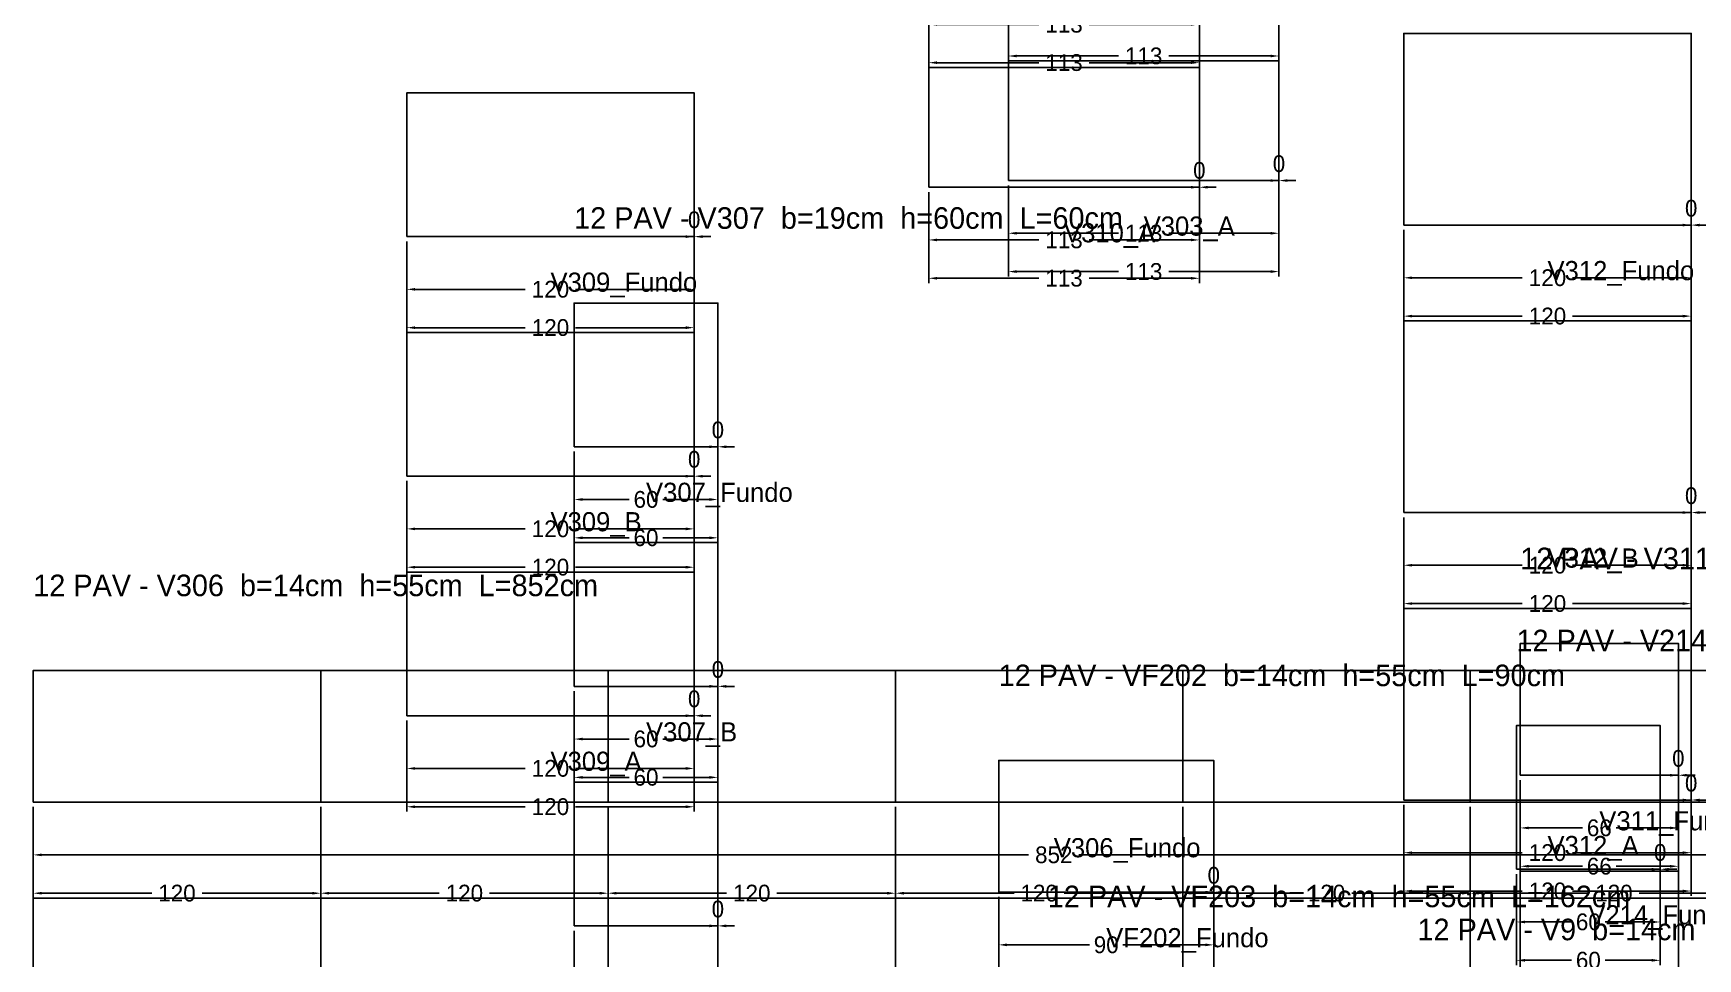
# Model space of a CAD drawing. Header units: metres. Extents: x 946 to 6411, y -603 to 1666.
# Drawn here: x 946 to 1641, y 73 to 459 of the extents above; entities that cross this region are included whole.
import ezdxf

# ---------------------------------------------------------------- set-up
doc = ezdxf.new("R2010")
doc.units = ezdxf.units.M
doc.layers.add('COTA', color=3, linetype='Continuous')
doc.dimstyles.new('COTA_VIG', dxfattribs={"dimtxt": 7, "dimasz": 3.5, "dimexe": 2, "dimexo": 2, "dimgap": 1.5, "dimtad": 1, "dimdec": 1, "dimcen": 2.5, "dimclrd": 3, "dimclre": 3, "dimclrt": 3, "dimazin": 3, "dimtfac": 1, "dimtmove": 0, "dimatfit": 3})

# ---------------------------------------------------------------- blocks, each defined once
blk = doc.blocks.new('_CLOSEDFILLED')
at = {"color": 0, "linetype": 'BYBLOCK'}
blk.add_solid([(-1, 0.16), (0, 0), (-1, -0.16)], dxfattribs=at)
blk = doc.blocks.new('*D814')
at = {"color": 3}
for p, q in [((1348.85, 98.73), (1348.85, 76.73)), ((1438.65, 98.73), (1438.65, 76.73)), ((1352.35, 78.73), (1386.75, 78.73)), ((1400.75, 78.73), (1435.15, 78.73))]:
    blk.add_line(p, q, dxfattribs=at)
at = {"layer": 'Defpoints'}
for p in [(1348.85, 100.73), (1438.65, 100.73), (1348.85, 78.73)]:
    blk.add_point(p, dxfattribs=at)
at = {"layer": 'COTA', "color": 3, "xscale": 3.5, "yscale": 3.5, "rotation": 180}
blk.add_blockref('_CLOSEDFILLED', (1348.85, 78.73), dxfattribs=at)
at = {"layer": 'COTA', "color": 3, "xscale": 3.5, "yscale": 3.5}
blk.add_blockref('_CLOSEDFILLED', (1438.65, 78.73), dxfattribs=at)
at = {"layer": 'COTA', "color": 3, "insert": (1393.75, 78.73), "char_height": 7, "attachment_point": 5}
blk.add_mtext('90', dxfattribs=at)
blk = doc.blocks.new('*D815')
at = {"color": 3}
for p, q in [((1348.85, 98.73), (1348.85, 60.73)), ((1438.65, 98.73), (1438.65, 60.73)), ((1352.35, 62.73), (1386.75, 62.73)), ((1400.75, 62.73), (1435.15, 62.73))]:
    blk.add_line(p, q, dxfattribs=at)
at = {"layer": 'Defpoints'}
for p in [(1348.85, 100.73), (1438.65, 100.73), (1348.85, 62.73)]:
    blk.add_point(p, dxfattribs=at)
at = {"layer": 'COTA', "color": 3, "xscale": 3.5, "yscale": 3.5, "rotation": 180}
blk.add_blockref('_CLOSEDFILLED', (1348.85, 62.73), dxfattribs=at)
at = {"layer": 'COTA', "color": 3, "xscale": 3.5, "yscale": 3.5}
blk.add_blockref('_CLOSEDFILLED', (1438.65, 62.73), dxfattribs=at)
at = {"layer": 'COTA', "color": 3, "insert": (1393.75, 62.73), "char_height": 7, "attachment_point": 5}
blk.add_mtext('90', dxfattribs=at)
blk = doc.blocks.new('*D955')
at = {"color": 3}
for p, q in [((1565.05, 108.28), (1565.05, 86.28)), ((1625.05, 108.28), (1625.05, 86.28)), ((1568.55, 88.28), (1588.05, 88.28)), ((1602.05, 88.28), (1621.55, 88.28))]:
    blk.add_line(p, q, dxfattribs=at)
at = {"layer": 'Defpoints'}
for p in [(1565.05, 110.28), (1625.05, 110.28), (1565.05, 88.28)]:
    blk.add_point(p, dxfattribs=at)
at = {"layer": 'COTA', "color": 3, "xscale": 3.5, "yscale": 3.5, "rotation": 180}
blk.add_blockref('_CLOSEDFILLED', (1565.05, 88.28), dxfattribs=at)
at = {"layer": 'COTA', "color": 3, "xscale": 3.5, "yscale": 3.5}
blk.add_blockref('_CLOSEDFILLED', (1625.05, 88.28), dxfattribs=at)
at = {"layer": 'COTA', "color": 3, "insert": (1595.05, 88.28), "char_height": 7, "attachment_point": 5}
blk.add_mtext('60', dxfattribs=at)
blk = doc.blocks.new('*D956')
at = {"color": 3}
for p, q in [((1565.05, 108.28), (1565.05, 70.28)), ((1625.05, 108.28), (1625.05, 70.28)), ((1568.55, 72.28), (1588.05, 72.28)), ((1602.05, 72.28), (1621.55, 72.28))]:
    blk.add_line(p, q, dxfattribs=at)
at = {"layer": 'Defpoints'}
for p in [(1565.05, 110.28), (1625.05, 110.28), (1565.05, 72.28)]:
    blk.add_point(p, dxfattribs=at)
at = {"layer": 'COTA', "color": 3, "xscale": 3.5, "yscale": 3.5, "rotation": 180}
blk.add_blockref('_CLOSEDFILLED', (1565.05, 72.28), dxfattribs=at)
at = {"layer": 'COTA', "color": 3, "xscale": 3.5, "yscale": 3.5}
blk.add_blockref('_CLOSEDFILLED', (1625.05, 72.28), dxfattribs=at)
at = {"layer": 'COTA', "color": 3, "insert": (1595.05, 72.28), "char_height": 7, "attachment_point": 5}
blk.add_mtext('60', dxfattribs=at)
blk = doc.blocks.new('*D1345')
at = {"color": 3}
for p, q in [((1352.88, 395.79), (1352.88, 373.79)), ((1465.88, 395.79), (1465.88, 373.79)), ((1356.38, 375.79), (1398.88, 375.79)), ((1419.88, 375.79), (1462.38, 375.79))]:
    blk.add_line(p, q, dxfattribs=at)
at = {"layer": 'Defpoints'}
for p in [(1352.88, 397.79), (1465.88, 397.79), (1352.88, 375.79)]:
    blk.add_point(p, dxfattribs=at)
at = {"layer": 'COTA', "color": 3, "xscale": 3.5, "yscale": 3.5, "rotation": 180}
blk.add_blockref('_CLOSEDFILLED', (1352.88, 375.79), dxfattribs=at)
at = {"layer": 'COTA', "color": 3, "xscale": 3.5, "yscale": 3.5}
blk.add_blockref('_CLOSEDFILLED', (1465.88, 375.79), dxfattribs=at)
at = {"layer": 'COTA', "color": 3, "insert": (1409.38, 375.79), "char_height": 7, "attachment_point": 5}
blk.add_mtext('113', dxfattribs=at)
blk = doc.blocks.new('*D1346')
at = {"color": 3}
for p, q in [((1352.88, 395.79), (1352.88, 357.79)), ((1465.88, 395.79), (1465.88, 357.79)), ((1356.38, 359.79), (1398.88, 359.79)), ((1419.88, 359.79), (1462.38, 359.79))]:
    blk.add_line(p, q, dxfattribs=at)
at = {"layer": 'Defpoints'}
for p in [(1352.88, 397.79), (1465.88, 397.79), (1352.88, 359.79)]:
    blk.add_point(p, dxfattribs=at)
at = {"layer": 'COTA', "color": 3, "xscale": 3.5, "yscale": 3.5, "rotation": 180}
blk.add_blockref('_CLOSEDFILLED', (1352.88, 359.79), dxfattribs=at)
at = {"layer": 'COTA', "color": 3, "xscale": 3.5, "yscale": 3.5}
blk.add_blockref('_CLOSEDFILLED', (1465.88, 359.79), dxfattribs=at)
at = {"layer": 'COTA', "color": 3, "insert": (1409.38, 359.79), "char_height": 7, "attachment_point": 5}
blk.add_mtext('113', dxfattribs=at)
blk = doc.blocks.new('*D1349')
at = {"color": 3}
for p, q in [((1352.88, 485.79), (1352.88, 447.79)), ((1465.88, 485.79), (1465.88, 447.79)), ((1356.38, 449.79), (1398.88, 449.79)), ((1419.88, 449.79), (1462.38, 449.79))]:
    blk.add_line(p, q, dxfattribs=at)
at = {"layer": 'Defpoints'}
for p in [(1352.88, 487.79), (1465.88, 487.79), (1352.88, 449.79)]:
    blk.add_point(p, dxfattribs=at)
at = {"layer": 'COTA', "color": 3, "xscale": 3.5, "yscale": 3.5, "rotation": 180}
blk.add_blockref('_CLOSEDFILLED', (1352.88, 449.79), dxfattribs=at)
at = {"layer": 'COTA', "color": 3, "xscale": 3.5, "yscale": 3.5}
blk.add_blockref('_CLOSEDFILLED', (1465.88, 449.79), dxfattribs=at)
at = {"layer": 'COTA', "color": 3, "insert": (1409.38, 449.79), "char_height": 7, "attachment_point": 5}
blk.add_mtext('113', dxfattribs=at)
blk = doc.blocks.new('*D1401')
at = {"color": 3}
for p, q in [((945.75, 136.29), (945.75, 114.29)), ((1797.95, 136.29), (1797.95, 114.29)), ((949.25, 116.29), (1361.35, 116.29)), ((1382.35, 116.29), (1794.45, 116.29))]:
    blk.add_line(p, q, dxfattribs=at)
at = {"layer": 'Defpoints'}
for p in [(945.75, 138.29), (1797.95, 138.29), (945.75, 116.29)]:
    blk.add_point(p, dxfattribs=at)
at = {"layer": 'COTA', "color": 3, "xscale": 3.5, "yscale": 3.5, "rotation": 180}
blk.add_blockref('_CLOSEDFILLED', (945.75, 116.29), dxfattribs=at)
at = {"layer": 'COTA', "color": 3, "xscale": 3.5, "yscale": 3.5}
blk.add_blockref('_CLOSEDFILLED', (1797.95, 116.29), dxfattribs=at)
at = {"layer": 'COTA', "color": 3, "insert": (1371.85, 116.29), "char_height": 7, "attachment_point": 5}
blk.add_mtext('852', dxfattribs=at)
blk = doc.blocks.new('*D1402')
at = {"color": 3}
for p, q in [((945.75, 136.29), (945.75, 98.29)), ((1065.75, 136.29), (1065.75, 98.29)), ((949.25, 100.29), (995.25, 100.29)), ((1016.25, 100.29), (1062.25, 100.29))]:
    blk.add_line(p, q, dxfattribs=at)
at = {"layer": 'Defpoints'}
for p in [(945.75, 138.29), (1065.75, 138.29), (945.75, 100.29)]:
    blk.add_point(p, dxfattribs=at)
at = {"layer": 'COTA', "color": 3, "xscale": 3.5, "yscale": 3.5, "rotation": 180}
blk.add_blockref('_CLOSEDFILLED', (945.75, 100.29), dxfattribs=at)
at = {"layer": 'COTA', "color": 3, "xscale": 3.5, "yscale": 3.5}
blk.add_blockref('_CLOSEDFILLED', (1065.75, 100.29), dxfattribs=at)
at = {"layer": 'COTA', "color": 3, "insert": (1005.75, 100.29), "char_height": 7, "attachment_point": 5}
blk.add_mtext('120', dxfattribs=at)
blk = doc.blocks.new('*D1403')
at = {"color": 3}
for p, q in [((1065.75, 136.29), (1065.75, 98.29)), ((1185.75, 136.29), (1185.75, 98.29)), ((1069.25, 100.29), (1115.25, 100.29)), ((1136.25, 100.29), (1182.25, 100.29))]:
    blk.add_line(p, q, dxfattribs=at)
at = {"layer": 'Defpoints'}
for p in [(1065.75, 138.29), (1185.75, 138.29), (1065.75, 100.29)]:
    blk.add_point(p, dxfattribs=at)
at = {"layer": 'COTA', "color": 3, "xscale": 3.5, "yscale": 3.5, "rotation": 180}
blk.add_blockref('_CLOSEDFILLED', (1065.75, 100.29), dxfattribs=at)
at = {"layer": 'COTA', "color": 3, "xscale": 3.5, "yscale": 3.5}
blk.add_blockref('_CLOSEDFILLED', (1185.75, 100.29), dxfattribs=at)
at = {"layer": 'COTA', "color": 3, "insert": (1125.75, 100.29), "char_height": 7, "attachment_point": 5}
blk.add_mtext('120', dxfattribs=at)
blk = doc.blocks.new('*D1404')
at = {"color": 3}
for p, q in [((1185.75, 136.29), (1185.75, 98.29)), ((1305.75, 136.29), (1305.75, 98.29)), ((1189.25, 100.29), (1235.25, 100.29)), ((1256.25, 100.29), (1302.25, 100.29))]:
    blk.add_line(p, q, dxfattribs=at)
at = {"layer": 'Defpoints'}
for p in [(1185.75, 138.29), (1305.75, 138.29), (1185.75, 100.29)]:
    blk.add_point(p, dxfattribs=at)
at = {"layer": 'COTA', "color": 3, "xscale": 3.5, "yscale": 3.5, "rotation": 180}
blk.add_blockref('_CLOSEDFILLED', (1185.75, 100.29), dxfattribs=at)
at = {"layer": 'COTA', "color": 3, "xscale": 3.5, "yscale": 3.5}
blk.add_blockref('_CLOSEDFILLED', (1305.75, 100.29), dxfattribs=at)
at = {"layer": 'COTA', "color": 3, "insert": (1245.75, 100.29), "char_height": 7, "attachment_point": 5}
blk.add_mtext('120', dxfattribs=at)
blk = doc.blocks.new('*D1405')
at = {"color": 3}
for p, q in [((1305.75, 136.29), (1305.75, 98.29)), ((1425.75, 136.29), (1425.75, 98.29)), ((1309.25, 100.29), (1355.25, 100.29)), ((1376.25, 100.29), (1422.25, 100.29))]:
    blk.add_line(p, q, dxfattribs=at)
at = {"layer": 'Defpoints'}
for p in [(1305.75, 138.29), (1425.75, 138.29), (1305.75, 100.29)]:
    blk.add_point(p, dxfattribs=at)
at = {"layer": 'COTA', "color": 3, "xscale": 3.5, "yscale": 3.5, "rotation": 180}
blk.add_blockref('_CLOSEDFILLED', (1305.75, 100.29), dxfattribs=at)
at = {"layer": 'COTA', "color": 3, "xscale": 3.5, "yscale": 3.5}
blk.add_blockref('_CLOSEDFILLED', (1425.75, 100.29), dxfattribs=at)
at = {"layer": 'COTA', "color": 3, "insert": (1365.75, 100.29), "char_height": 7, "attachment_point": 5}
blk.add_mtext('120', dxfattribs=at)
blk = doc.blocks.new('*D1406')
at = {"color": 3}
for p, q in [((1425.75, 136.29), (1425.75, 98.29)), ((1545.75, 136.29), (1545.75, 98.29)), ((1429.25, 100.29), (1475.25, 100.29)), ((1496.25, 100.29), (1542.25, 100.29))]:
    blk.add_line(p, q, dxfattribs=at)
at = {"layer": 'Defpoints'}
for p in [(1425.75, 138.29), (1545.75, 138.29), (1425.75, 100.29)]:
    blk.add_point(p, dxfattribs=at)
at = {"layer": 'COTA', "color": 3, "xscale": 3.5, "yscale": 3.5, "rotation": 180}
blk.add_blockref('_CLOSEDFILLED', (1425.75, 100.29), dxfattribs=at)
at = {"layer": 'COTA', "color": 3, "xscale": 3.5, "yscale": 3.5}
blk.add_blockref('_CLOSEDFILLED', (1545.75, 100.29), dxfattribs=at)
at = {"layer": 'COTA', "color": 3, "insert": (1485.75, 100.29), "char_height": 7, "attachment_point": 5}
blk.add_mtext('120', dxfattribs=at)
blk = doc.blocks.new('*D1407')
at = {"color": 3}
for p, q in [((1545.75, 136.29), (1545.75, 98.29)), ((1665.75, 136.29), (1665.75, 98.29)), ((1549.25, 100.29), (1595.25, 100.29)), ((1616.25, 100.29), (1662.25, 100.29))]:
    blk.add_line(p, q, dxfattribs=at)
at = {"layer": 'Defpoints'}
for p in [(1545.75, 138.29), (1665.75, 138.29), (1545.75, 100.29)]:
    blk.add_point(p, dxfattribs=at)
at = {"layer": 'COTA', "color": 3, "xscale": 3.5, "yscale": 3.5, "rotation": 180}
blk.add_blockref('_CLOSEDFILLED', (1545.75, 100.29), dxfattribs=at)
at = {"layer": 'COTA', "color": 3, "xscale": 3.5, "yscale": 3.5}
blk.add_blockref('_CLOSEDFILLED', (1665.75, 100.29), dxfattribs=at)
at = {"layer": 'COTA', "color": 3, "insert": (1605.75, 100.29), "char_height": 7, "attachment_point": 5}
blk.add_mtext('120', dxfattribs=at)
blk = doc.blocks.new('*D1411')
at = {"color": 3}
for p, q in [((1171.59, 84.65), (1171.59, 62.65)), ((1231.59, 84.65), (1231.59, 62.65)), ((1175.09, 64.65), (1194.59, 64.65)), ((1208.59, 64.65), (1228.09, 64.65))]:
    blk.add_line(p, q, dxfattribs=at)
at = {"layer": 'Defpoints'}
for p in [(1171.59, 86.65), (1231.59, 86.65), (1171.59, 64.65)]:
    blk.add_point(p, dxfattribs=at)
at = {"layer": 'COTA', "color": 3, "xscale": 3.5, "yscale": 3.5, "rotation": 180}
blk.add_blockref('_CLOSEDFILLED', (1171.59, 64.65), dxfattribs=at)
at = {"layer": 'COTA', "color": 3, "xscale": 3.5, "yscale": 3.5}
blk.add_blockref('_CLOSEDFILLED', (1231.59, 64.65), dxfattribs=at)
at = {"layer": 'COTA', "color": 3, "insert": (1201.59, 64.65), "char_height": 7, "attachment_point": 5}
blk.add_mtext('60', dxfattribs=at)
blk = doc.blocks.new('*D1412')
at = {"color": 3}
for p, q in [((1171.59, 84.65), (1171.59, 46.65)), ((1231.59, 84.65), (1231.59, 46.65)), ((1175.09, 48.65), (1194.59, 48.65)), ((1208.59, 48.65), (1228.09, 48.65))]:
    blk.add_line(p, q, dxfattribs=at)
at = {"layer": 'Defpoints'}
for p in [(1171.59, 86.65), (1231.59, 86.65), (1171.59, 48.65)]:
    blk.add_point(p, dxfattribs=at)
at = {"layer": 'COTA', "color": 3, "xscale": 3.5, "yscale": 3.5, "rotation": 180}
blk.add_blockref('_CLOSEDFILLED', (1171.59, 48.65), dxfattribs=at)
at = {"layer": 'COTA', "color": 3, "xscale": 3.5, "yscale": 3.5}
blk.add_blockref('_CLOSEDFILLED', (1231.59, 48.65), dxfattribs=at)
at = {"layer": 'COTA', "color": 3, "insert": (1201.59, 48.65), "char_height": 7, "attachment_point": 5}
blk.add_mtext('60', dxfattribs=at)
blk = doc.blocks.new('*D1414')
at = {"color": 3}
for p, q in [((1171.59, 184.65), (1171.59, 162.65)), ((1231.59, 184.65), (1231.59, 162.65)), ((1175.09, 164.65), (1194.59, 164.65)), ((1208.59, 164.65), (1228.09, 164.65))]:
    blk.add_line(p, q, dxfattribs=at)
at = {"layer": 'Defpoints'}
for p in [(1171.59, 186.65), (1231.59, 186.65), (1171.59, 164.65)]:
    blk.add_point(p, dxfattribs=at)
at = {"layer": 'COTA', "color": 3, "xscale": 3.5, "yscale": 3.5, "rotation": 180}
blk.add_blockref('_CLOSEDFILLED', (1171.59, 164.65), dxfattribs=at)
at = {"layer": 'COTA', "color": 3, "xscale": 3.5, "yscale": 3.5}
blk.add_blockref('_CLOSEDFILLED', (1231.59, 164.65), dxfattribs=at)
at = {"layer": 'COTA', "color": 3, "insert": (1201.59, 164.65), "char_height": 7, "attachment_point": 5}
blk.add_mtext('60', dxfattribs=at)
blk = doc.blocks.new('*D1415')
at = {"color": 3}
for p, q in [((1171.59, 184.65), (1171.59, 146.65)), ((1231.59, 184.65), (1231.59, 146.65)), ((1175.09, 148.65), (1194.59, 148.65)), ((1208.59, 148.65), (1228.09, 148.65))]:
    blk.add_line(p, q, dxfattribs=at)
at = {"layer": 'Defpoints'}
for p in [(1171.59, 186.65), (1231.59, 186.65), (1171.59, 148.65)]:
    blk.add_point(p, dxfattribs=at)
at = {"layer": 'COTA', "color": 3, "xscale": 3.5, "yscale": 3.5, "rotation": 180}
blk.add_blockref('_CLOSEDFILLED', (1171.59, 148.65), dxfattribs=at)
at = {"layer": 'COTA', "color": 3, "xscale": 3.5, "yscale": 3.5}
blk.add_blockref('_CLOSEDFILLED', (1231.59, 148.65), dxfattribs=at)
at = {"layer": 'COTA', "color": 3, "insert": (1201.59, 148.65), "char_height": 7, "attachment_point": 5}
blk.add_mtext('60', dxfattribs=at)
blk = doc.blocks.new('*D1417')
at = {"color": 3}
for p, q in [((1171.59, 284.65), (1171.59, 262.65)), ((1231.59, 284.65), (1231.59, 262.65)), ((1175.09, 264.65), (1194.59, 264.65)), ((1208.59, 264.65), (1228.09, 264.65))]:
    blk.add_line(p, q, dxfattribs=at)
at = {"layer": 'Defpoints'}
for p in [(1171.59, 286.65), (1231.59, 286.65), (1171.59, 264.65)]:
    blk.add_point(p, dxfattribs=at)
at = {"layer": 'COTA', "color": 3, "xscale": 3.5, "yscale": 3.5, "rotation": 180}
blk.add_blockref('_CLOSEDFILLED', (1171.59, 264.65), dxfattribs=at)
at = {"layer": 'COTA', "color": 3, "xscale": 3.5, "yscale": 3.5}
blk.add_blockref('_CLOSEDFILLED', (1231.59, 264.65), dxfattribs=at)
at = {"layer": 'COTA', "color": 3, "insert": (1201.59, 264.65), "char_height": 7, "attachment_point": 5}
blk.add_mtext('60', dxfattribs=at)
blk = doc.blocks.new('*D1418')
at = {"color": 3}
for p, q in [((1171.59, 284.65), (1171.59, 246.65)), ((1231.59, 284.65), (1231.59, 246.65)), ((1175.09, 248.65), (1194.59, 248.65)), ((1208.59, 248.65), (1228.09, 248.65))]:
    blk.add_line(p, q, dxfattribs=at)
at = {"layer": 'Defpoints'}
for p in [(1171.59, 286.65), (1231.59, 286.65), (1171.59, 248.65)]:
    blk.add_point(p, dxfattribs=at)
at = {"layer": 'COTA', "color": 3, "xscale": 3.5, "yscale": 3.5, "rotation": 180}
blk.add_blockref('_CLOSEDFILLED', (1171.59, 248.65), dxfattribs=at)
at = {"layer": 'COTA', "color": 3, "xscale": 3.5, "yscale": 3.5}
blk.add_blockref('_CLOSEDFILLED', (1231.59, 248.65), dxfattribs=at)
at = {"layer": 'COTA', "color": 3, "insert": (1201.59, 248.65), "char_height": 7, "attachment_point": 5}
blk.add_mtext('60', dxfattribs=at)
blk = doc.blocks.new('*D1429')
at = {"color": 3}
for p, q in [((1101.7, 172.38), (1101.7, 150.38)), ((1221.7, 172.38), (1221.7, 150.38)), ((1105.2, 152.38), (1151.2, 152.38)), ((1172.2, 152.38), (1218.2, 152.38))]:
    blk.add_line(p, q, dxfattribs=at)
at = {"layer": 'Defpoints'}
for p in [(1101.7, 174.38), (1221.7, 174.38), (1101.7, 152.38)]:
    blk.add_point(p, dxfattribs=at)
at = {"layer": 'COTA', "color": 3, "xscale": 3.5, "yscale": 3.5, "rotation": 180}
blk.add_blockref('_CLOSEDFILLED', (1101.7, 152.38), dxfattribs=at)
at = {"layer": 'COTA', "color": 3, "xscale": 3.5, "yscale": 3.5}
blk.add_blockref('_CLOSEDFILLED', (1221.7, 152.38), dxfattribs=at)
at = {"layer": 'COTA', "color": 3, "insert": (1161.7, 152.38), "char_height": 7, "attachment_point": 5}
blk.add_mtext('120', dxfattribs=at)
blk = doc.blocks.new('*D1430')
at = {"color": 3}
for p, q in [((1101.7, 172.38), (1101.7, 134.38)), ((1221.7, 172.38), (1221.7, 134.38)), ((1105.2, 136.38), (1151.2, 136.38)), ((1172.2, 136.38), (1218.2, 136.38))]:
    blk.add_line(p, q, dxfattribs=at)
at = {"layer": 'Defpoints'}
for p in [(1101.7, 174.38), (1221.7, 174.38), (1101.7, 136.38)]:
    blk.add_point(p, dxfattribs=at)
at = {"layer": 'COTA', "color": 3, "xscale": 3.5, "yscale": 3.5, "rotation": 180}
blk.add_blockref('_CLOSEDFILLED', (1101.7, 136.38), dxfattribs=at)
at = {"layer": 'COTA', "color": 3, "xscale": 3.5, "yscale": 3.5}
blk.add_blockref('_CLOSEDFILLED', (1221.7, 136.38), dxfattribs=at)
at = {"layer": 'COTA', "color": 3, "insert": (1161.7, 136.38), "char_height": 7, "attachment_point": 5}
blk.add_mtext('120', dxfattribs=at)
blk = doc.blocks.new('*D1432')
at = {"color": 3}
for p, q in [((1101.7, 272.38), (1101.7, 250.38)), ((1221.7, 272.38), (1221.7, 250.38)), ((1105.2, 252.38), (1151.2, 252.38)), ((1172.2, 252.38), (1218.2, 252.38))]:
    blk.add_line(p, q, dxfattribs=at)
at = {"layer": 'Defpoints'}
for p in [(1101.7, 274.38), (1221.7, 274.38), (1101.7, 252.38)]:
    blk.add_point(p, dxfattribs=at)
at = {"layer": 'COTA', "color": 3, "xscale": 3.5, "yscale": 3.5, "rotation": 180}
blk.add_blockref('_CLOSEDFILLED', (1101.7, 252.38), dxfattribs=at)
at = {"layer": 'COTA', "color": 3, "xscale": 3.5, "yscale": 3.5}
blk.add_blockref('_CLOSEDFILLED', (1221.7, 252.38), dxfattribs=at)
at = {"layer": 'COTA', "color": 3, "insert": (1161.7, 252.38), "char_height": 7, "attachment_point": 5}
blk.add_mtext('120', dxfattribs=at)
blk = doc.blocks.new('*D1433')
at = {"color": 3}
for p, q in [((1101.7, 272.38), (1101.7, 234.38)), ((1221.7, 272.38), (1221.7, 234.38)), ((1105.2, 236.38), (1151.2, 236.38)), ((1172.2, 236.38), (1218.2, 236.38))]:
    blk.add_line(p, q, dxfattribs=at)
at = {"layer": 'Defpoints'}
for p in [(1101.7, 274.38), (1221.7, 274.38), (1101.7, 236.38)]:
    blk.add_point(p, dxfattribs=at)
at = {"layer": 'COTA', "color": 3, "xscale": 3.5, "yscale": 3.5, "rotation": 180}
blk.add_blockref('_CLOSEDFILLED', (1101.7, 236.38), dxfattribs=at)
at = {"layer": 'COTA', "color": 3, "xscale": 3.5, "yscale": 3.5}
blk.add_blockref('_CLOSEDFILLED', (1221.7, 236.38), dxfattribs=at)
at = {"layer": 'COTA', "color": 3, "insert": (1161.7, 236.38), "char_height": 7, "attachment_point": 5}
blk.add_mtext('120', dxfattribs=at)
blk = doc.blocks.new('*D1435')
at = {"color": 3}
for p, q in [((1101.7, 372.38), (1101.7, 350.38)), ((1221.7, 372.38), (1221.7, 350.38)), ((1105.2, 352.38), (1151.2, 352.38)), ((1172.2, 352.38), (1218.2, 352.38))]:
    blk.add_line(p, q, dxfattribs=at)
at = {"layer": 'Defpoints'}
for p in [(1101.7, 374.38), (1221.7, 374.38), (1101.7, 352.38)]:
    blk.add_point(p, dxfattribs=at)
at = {"layer": 'COTA', "color": 3, "xscale": 3.5, "yscale": 3.5, "rotation": 180}
blk.add_blockref('_CLOSEDFILLED', (1101.7, 352.38), dxfattribs=at)
at = {"layer": 'COTA', "color": 3, "xscale": 3.5, "yscale": 3.5}
blk.add_blockref('_CLOSEDFILLED', (1221.7, 352.38), dxfattribs=at)
at = {"layer": 'COTA', "color": 3, "insert": (1161.7, 352.38), "char_height": 7, "attachment_point": 5}
blk.add_mtext('120', dxfattribs=at)
blk = doc.blocks.new('*D1436')
at = {"color": 3}
for p, q in [((1101.7, 372.38), (1101.7, 334.38)), ((1221.7, 372.38), (1221.7, 334.38)), ((1105.2, 336.38), (1151.2, 336.38)), ((1172.2, 336.38), (1218.2, 336.38))]:
    blk.add_line(p, q, dxfattribs=at)
at = {"layer": 'Defpoints'}
for p in [(1101.7, 374.38), (1221.7, 374.38), (1101.7, 336.38)]:
    blk.add_point(p, dxfattribs=at)
at = {"layer": 'COTA', "color": 3, "xscale": 3.5, "yscale": 3.5, "rotation": 180}
blk.add_blockref('_CLOSEDFILLED', (1101.7, 336.38), dxfattribs=at)
at = {"layer": 'COTA', "color": 3, "xscale": 3.5, "yscale": 3.5}
blk.add_blockref('_CLOSEDFILLED', (1221.7, 336.38), dxfattribs=at)
at = {"layer": 'COTA', "color": 3, "insert": (1161.7, 336.38), "char_height": 7, "attachment_point": 5}
blk.add_mtext('120', dxfattribs=at)
blk = doc.blocks.new('*D1438')
at = {"color": 3}
for p, q in [((1319.63, 393), (1319.63, 371)), ((1432.63, 393), (1432.63, 371)), ((1323.13, 373), (1365.63, 373)), ((1386.63, 373), (1429.13, 373))]:
    blk.add_line(p, q, dxfattribs=at)
at = {"layer": 'Defpoints'}
for p in [(1319.63, 395), (1432.63, 395), (1319.63, 373)]:
    blk.add_point(p, dxfattribs=at)
at = {"layer": 'COTA', "color": 3, "xscale": 3.5, "yscale": 3.5, "rotation": 180}
blk.add_blockref('_CLOSEDFILLED', (1319.63, 373), dxfattribs=at)
at = {"layer": 'COTA', "color": 3, "xscale": 3.5, "yscale": 3.5}
blk.add_blockref('_CLOSEDFILLED', (1432.63, 373), dxfattribs=at)
at = {"layer": 'COTA', "color": 3, "insert": (1376.13, 373), "char_height": 7, "attachment_point": 5}
blk.add_mtext('113', dxfattribs=at)
blk = doc.blocks.new('*D1439')
at = {"color": 3}
for p, q in [((1319.63, 393), (1319.63, 355)), ((1432.63, 393), (1432.63, 355)), ((1323.13, 357), (1365.63, 357)), ((1386.63, 357), (1429.13, 357))]:
    blk.add_line(p, q, dxfattribs=at)
at = {"layer": 'Defpoints'}
for p in [(1319.63, 395), (1432.63, 395), (1319.63, 357)]:
    blk.add_point(p, dxfattribs=at)
at = {"layer": 'COTA', "color": 3, "xscale": 3.5, "yscale": 3.5, "rotation": 180}
blk.add_blockref('_CLOSEDFILLED', (1319.63, 357), dxfattribs=at)
at = {"layer": 'COTA', "color": 3, "xscale": 3.5, "yscale": 3.5}
blk.add_blockref('_CLOSEDFILLED', (1432.63, 357), dxfattribs=at)
at = {"layer": 'COTA', "color": 3, "insert": (1376.13, 357), "char_height": 7, "attachment_point": 5}
blk.add_mtext('113', dxfattribs=at)
blk = doc.blocks.new('*D1441')
at = {"color": 3}
for p, q in [((1319.63, 483), (1319.63, 461)), ((1432.63, 483), (1432.63, 461)), ((1323.13, 463), (1365.63, 463)), ((1386.63, 463), (1429.13, 463))]:
    blk.add_line(p, q, dxfattribs=at)
at = {"layer": 'Defpoints'}
for p in [(1319.63, 485), (1432.63, 485), (1319.63, 463)]:
    blk.add_point(p, dxfattribs=at)
at = {"layer": 'COTA', "color": 3, "xscale": 3.5, "yscale": 3.5, "rotation": 180}
blk.add_blockref('_CLOSEDFILLED', (1319.63, 463), dxfattribs=at)
at = {"layer": 'COTA', "color": 3, "xscale": 3.5, "yscale": 3.5}
blk.add_blockref('_CLOSEDFILLED', (1432.63, 463), dxfattribs=at)
at = {"layer": 'COTA', "color": 3, "insert": (1376.13, 463), "char_height": 7, "attachment_point": 5}
blk.add_mtext('113', dxfattribs=at)
blk = doc.blocks.new('*D1442')
at = {"color": 3}
for p, q in [((1319.63, 483), (1319.63, 445)), ((1432.63, 483), (1432.63, 445)), ((1323.13, 447), (1365.63, 447)), ((1386.63, 447), (1429.13, 447))]:
    blk.add_line(p, q, dxfattribs=at)
at = {"layer": 'Defpoints'}
for p in [(1319.63, 485), (1432.63, 485), (1319.63, 447)]:
    blk.add_point(p, dxfattribs=at)
at = {"layer": 'COTA', "color": 3, "xscale": 3.5, "yscale": 3.5, "rotation": 180}
blk.add_blockref('_CLOSEDFILLED', (1319.63, 447), dxfattribs=at)
at = {"layer": 'COTA', "color": 3, "xscale": 3.5, "yscale": 3.5}
blk.add_blockref('_CLOSEDFILLED', (1432.63, 447), dxfattribs=at)
at = {"layer": 'COTA', "color": 3, "insert": (1376.13, 447), "char_height": 7, "attachment_point": 5}
blk.add_mtext('113', dxfattribs=at)
blk = doc.blocks.new('*D1453')
at = {"color": 3}
for p, q in [((1566.63, 147.54), (1566.63, 125.54)), ((1632.63, 147.54), (1632.63, 125.54)), ((1570.13, 127.54), (1592.63, 127.54)), ((1606.63, 127.54), (1629.13, 127.54))]:
    blk.add_line(p, q, dxfattribs=at)
at = {"layer": 'Defpoints'}
for p in [(1566.63, 149.54), (1632.63, 149.54), (1566.63, 127.54)]:
    blk.add_point(p, dxfattribs=at)
at = {"layer": 'COTA', "color": 3, "xscale": 3.5, "yscale": 3.5, "rotation": 180}
blk.add_blockref('_CLOSEDFILLED', (1566.63, 127.54), dxfattribs=at)
at = {"layer": 'COTA', "color": 3, "xscale": 3.5, "yscale": 3.5}
blk.add_blockref('_CLOSEDFILLED', (1632.63, 127.54), dxfattribs=at)
at = {"layer": 'COTA', "color": 3, "insert": (1599.63, 127.54), "char_height": 7, "attachment_point": 5}
blk.add_mtext('66', dxfattribs=at)
blk = doc.blocks.new('*D1454')
at = {"color": 3}
for p, q in [((1566.63, 147.54), (1566.63, 109.54)), ((1632.63, 147.54), (1632.63, 109.54)), ((1570.13, 111.54), (1592.63, 111.54)), ((1606.63, 111.54), (1629.13, 111.54))]:
    blk.add_line(p, q, dxfattribs=at)
at = {"layer": 'Defpoints'}
for p in [(1566.63, 149.54), (1632.63, 149.54), (1566.63, 111.54)]:
    blk.add_point(p, dxfattribs=at)
at = {"layer": 'COTA', "color": 3, "xscale": 3.5, "yscale": 3.5, "rotation": 180}
blk.add_blockref('_CLOSEDFILLED', (1566.63, 111.54), dxfattribs=at)
at = {"layer": 'COTA', "color": 3, "xscale": 3.5, "yscale": 3.5}
blk.add_blockref('_CLOSEDFILLED', (1632.63, 111.54), dxfattribs=at)
at = {"layer": 'COTA', "color": 3, "insert": (1599.63, 111.54), "char_height": 7, "attachment_point": 5}
blk.add_mtext('66', dxfattribs=at)
blk = doc.blocks.new('*D1456')
at = {"color": 3}
for p, q in [((1517.99, 137.2), (1517.99, 115.2)), ((1637.99, 137.2), (1637.99, 115.2)), ((1521.49, 117.2), (1567.49, 117.2)), ((1588.49, 117.2), (1634.49, 117.2))]:
    blk.add_line(p, q, dxfattribs=at)
at = {"layer": 'Defpoints'}
for p in [(1517.99, 139.2), (1637.99, 139.2), (1517.99, 117.2)]:
    blk.add_point(p, dxfattribs=at)
at = {"layer": 'COTA', "color": 3, "xscale": 3.5, "yscale": 3.5, "rotation": 180}
blk.add_blockref('_CLOSEDFILLED', (1517.99, 117.2), dxfattribs=at)
at = {"layer": 'COTA', "color": 3, "xscale": 3.5, "yscale": 3.5}
blk.add_blockref('_CLOSEDFILLED', (1637.99, 117.2), dxfattribs=at)
at = {"layer": 'COTA', "color": 3, "insert": (1577.99, 117.2), "char_height": 7, "attachment_point": 5}
blk.add_mtext('120', dxfattribs=at)
blk = doc.blocks.new('*D1457')
at = {"color": 3}
for p, q in [((1517.99, 137.2), (1517.99, 99.2)), ((1637.99, 137.2), (1637.99, 99.2)), ((1521.49, 101.2), (1567.49, 101.2)), ((1588.49, 101.2), (1634.49, 101.2))]:
    blk.add_line(p, q, dxfattribs=at)
at = {"layer": 'Defpoints'}
for p in [(1517.99, 139.2), (1637.99, 139.2), (1517.99, 101.2)]:
    blk.add_point(p, dxfattribs=at)
at = {"layer": 'COTA', "color": 3, "xscale": 3.5, "yscale": 3.5, "rotation": 180}
blk.add_blockref('_CLOSEDFILLED', (1517.99, 101.2), dxfattribs=at)
at = {"layer": 'COTA', "color": 3, "xscale": 3.5, "yscale": 3.5}
blk.add_blockref('_CLOSEDFILLED', (1637.99, 101.2), dxfattribs=at)
at = {"layer": 'COTA', "color": 3, "insert": (1577.99, 101.2), "char_height": 7, "attachment_point": 5}
blk.add_mtext('120', dxfattribs=at)
blk = doc.blocks.new('*D1459')
at = {"color": 3}
for p, q in [((1517.99, 257.2), (1517.99, 235.2)), ((1637.99, 257.2), (1637.99, 235.2)), ((1521.49, 237.2), (1567.49, 237.2)), ((1588.49, 237.2), (1634.49, 237.2))]:
    blk.add_line(p, q, dxfattribs=at)
at = {"layer": 'Defpoints'}
for p in [(1517.99, 259.2), (1637.99, 259.2), (1517.99, 237.2)]:
    blk.add_point(p, dxfattribs=at)
at = {"layer": 'COTA', "color": 3, "xscale": 3.5, "yscale": 3.5, "rotation": 180}
blk.add_blockref('_CLOSEDFILLED', (1517.99, 237.2), dxfattribs=at)
at = {"layer": 'COTA', "color": 3, "xscale": 3.5, "yscale": 3.5}
blk.add_blockref('_CLOSEDFILLED', (1637.99, 237.2), dxfattribs=at)
at = {"layer": 'COTA', "color": 3, "insert": (1577.99, 237.2), "char_height": 7, "attachment_point": 5}
blk.add_mtext('120', dxfattribs=at)
blk = doc.blocks.new('*D1460')
at = {"color": 3}
for p, q in [((1517.99, 257.2), (1517.99, 219.2)), ((1637.99, 257.2), (1637.99, 219.2)), ((1521.49, 221.2), (1567.49, 221.2)), ((1588.49, 221.2), (1634.49, 221.2))]:
    blk.add_line(p, q, dxfattribs=at)
at = {"layer": 'Defpoints'}
for p in [(1517.99, 259.2), (1637.99, 259.2), (1517.99, 221.2)]:
    blk.add_point(p, dxfattribs=at)
at = {"layer": 'COTA', "color": 3, "xscale": 3.5, "yscale": 3.5, "rotation": 180}
blk.add_blockref('_CLOSEDFILLED', (1517.99, 221.2), dxfattribs=at)
at = {"layer": 'COTA', "color": 3, "xscale": 3.5, "yscale": 3.5}
blk.add_blockref('_CLOSEDFILLED', (1637.99, 221.2), dxfattribs=at)
at = {"layer": 'COTA', "color": 3, "insert": (1577.99, 221.2), "char_height": 7, "attachment_point": 5}
blk.add_mtext('120', dxfattribs=at)
blk = doc.blocks.new('*D1462')
at = {"color": 3}
for p, q in [((1517.99, 377.2), (1517.99, 355.2)), ((1637.99, 377.2), (1637.99, 355.2)), ((1521.49, 357.2), (1567.49, 357.2)), ((1588.49, 357.2), (1634.49, 357.2))]:
    blk.add_line(p, q, dxfattribs=at)
at = {"layer": 'Defpoints'}
for p in [(1517.99, 379.2), (1637.99, 379.2), (1517.99, 357.2)]:
    blk.add_point(p, dxfattribs=at)
at = {"layer": 'COTA', "color": 3, "xscale": 3.5, "yscale": 3.5, "rotation": 180}
blk.add_blockref('_CLOSEDFILLED', (1517.99, 357.2), dxfattribs=at)
at = {"layer": 'COTA', "color": 3, "xscale": 3.5, "yscale": 3.5}
blk.add_blockref('_CLOSEDFILLED', (1637.99, 357.2), dxfattribs=at)
at = {"layer": 'COTA', "color": 3, "insert": (1577.99, 357.2), "char_height": 7, "attachment_point": 5}
blk.add_mtext('120', dxfattribs=at)
blk = doc.blocks.new('*D1463')
at = {"color": 3}
for p, q in [((1517.99, 377.2), (1517.99, 339.2)), ((1637.99, 377.2), (1637.99, 339.2)), ((1521.49, 341.2), (1567.49, 341.2)), ((1588.49, 341.2), (1634.49, 341.2))]:
    blk.add_line(p, q, dxfattribs=at)
at = {"layer": 'Defpoints'}
for p in [(1517.99, 379.2), (1637.99, 379.2), (1517.99, 341.2)]:
    blk.add_point(p, dxfattribs=at)
at = {"layer": 'COTA', "color": 3, "xscale": 3.5, "yscale": 3.5, "rotation": 180}
blk.add_blockref('_CLOSEDFILLED', (1517.99, 341.2), dxfattribs=at)
at = {"layer": 'COTA', "color": 3, "xscale": 3.5, "yscale": 3.5}
blk.add_blockref('_CLOSEDFILLED', (1637.99, 341.2), dxfattribs=at)
at = {"layer": 'COTA', "color": 3, "insert": (1577.99, 341.2), "char_height": 7, "attachment_point": 5}
blk.add_mtext('120', dxfattribs=at)

msp = doc.modelspace()

# ---------------------------------------------------------------- linework, layer by layer
at = {"layer": 'Paineis'}
for points in [[(1517.99, 379.2), (1637.99, 379.2), (1637.99, 459.2), (1517.99, 459.2)], [(1319.63, 395), (1432.63, 395), (1432.63, 445), (1319.63, 445)], [(1352.88, 397.79), (1465.88, 397.79), (1465.88, 447.79), (1352.88, 447.79)], [(1101.7, 374.38), (1221.7, 374.38), (1221.7, 434.38), (1101.7, 434.38)], [(1171.59, 286.65), (1231.59, 286.65), (1231.59, 346.65), (1171.59, 346.65)], [(1101.7, 274.38), (1221.7, 274.38), (1221.7, 334.38), (1101.7, 334.38)], [(1517.99, 259.2), (1637.99, 259.2), (1637.99, 339.2), (1517.99, 339.2)], [(1171.59, 186.65), (1231.59, 186.65), (1231.59, 246.65), (1171.59, 246.65)], [(1101.7, 174.38), (1221.7, 174.38), (1221.7, 234.38), (1101.7, 234.38)], [(1517.99, 139.2), (1637.99, 139.2), (1637.99, 219.2), (1517.99, 219.2)], [(1566.63, 149.54), (1632.63, 149.54), (1632.63, 204.54), (1566.63, 204.54)], [(945.75, 138.29), (1065.75, 138.29), (1065.75, 193.29), (945.75, 193.29)], [(1065.75, 138.29), (1185.75, 138.29), (1185.75, 193.29), (1065.75, 193.29)], [(1185.75, 138.29), (1305.75, 138.29), (1305.75, 193.29), (1185.75, 193.29)], [(1305.75, 138.29), (1425.75, 138.29), (1425.75, 193.29), (1305.75, 193.29)], [(1425.75, 138.29), (1545.75, 138.29), (1545.75, 193.29), (1425.75, 193.29)], [(1545.75, 138.29), (1665.75, 138.29), (1665.75, 193.29), (1545.75, 193.29)], [(1565.05, 110.28), (1625.05, 110.28), (1625.05, 170.28), (1565.05, 170.28)], [(1348.85, 100.73), (1438.65, 100.73), (1438.65, 155.73), (1348.85, 155.73)], [(1171.59, 86.65), (1231.59, 86.65), (1231.59, 146.65), (1171.59, 146.65)], [(1566.63, 54.54), (1632.63, 54.54), (1632.63, 109.54), (1566.63, 109.54)], [(945.75, 43.29), (1065.75, 43.29), (1065.75, 98.29), (945.75, 98.29)], [(1065.75, 43.29), (1185.75, 43.29), (1185.75, 98.29), (1065.75, 98.29)], [(1185.75, 43.29), (1305.75, 43.29), (1305.75, 98.29), (1185.75, 98.29)], [(1305.75, 43.29), (1425.75, 43.29), (1425.75, 98.29), (1305.75, 98.29)], [(1425.75, 43.29), (1545.75, 43.29), (1545.75, 98.29), (1425.75, 98.29)], [(1545.75, 43.29), (1665.75, 43.29), (1665.75, 98.29), (1545.75, 98.29)]]:
    msp.add_lwpolyline(points, close=True, dxfattribs=at)

# ---------------------------------------------------------------- texts
at = {"layer": 'NOMENCLATURA', "char_height": 9, "attachment_point": 1}
for s, insert in [('12 PAV - V307  b=19cm  h=60cm  L=60cm', (1171.59, 386.65)), ('12 PAV - V311  b=19cm  h=55cm  L=66cm', (1566.63, 244.54)), ('12 PAV - V306  b=14cm  h=55cm  L=852cm', (945.75, 233.29)), ('12 PAV - V214  b=30cm  h=60cm  L=60cm', (1565.05, 210.28)), ('12 PAV - VF202  b=14cm  h=55cm  L=90cm', (1348.85, 195.73)), ('12 PAV - VF203  b=14cm  h=55cm  L=162cm', (1369.38, 103.45)), ('12 PAV - V9  b=14cm  h=55cm  L=55cm', (1523.73, 89.66))]:
    msp.add_mtext(s, dxfattribs=dict(at, insert=insert))
at = {"layer": 'Texto Secao', "char_height": 8, "attachment_point": 1}
for s, insert in [('V303_A', (1409.38, 382.79)), ('V310_A', (1376.13, 380)), ('V312_Fundo', (1577.99, 364.2)), ('V309_Fundo', (1161.7, 359.38)), ('V307_Fundo', (1201.59, 271.65)), ('V309_B', (1161.7, 259.38)), ('V312_B', (1577.99, 244.2)), ('V307_B', (1201.59, 171.65)), ('V309_A', (1161.7, 159.38)), ('V311_Fundo', (1599.63, 134.54)), ('V306_Fundo', (1371.85, 123.29)), ('V312_A', (1577.99, 124.2)), ('V214_Fundo', (1595.05, 95.28)), ('VF202_Fundo', (1393.75, 85.73))]:
    msp.add_mtext(s, dxfattribs=dict(at, insert=insert))

# ---------------------------------------------------------------- dimensions: what is measured, and where the dimension line sits
at = {"layer": 'COTA'}
for base, p1, p2, picture, middle in [((1352.88, 449.79), (1352.88, 487.79), (1465.88, 487.79), '*D1349', (1409.38, 449.79)), ((1319.63, 463), (1319.63, 485), (1432.63, 485), '*D1441', (1376.13, 463)), ((1319.63, 447), (1319.63, 485), (1432.63, 485), '*D1442', (1376.13, 447)), ((1352.88, 375.79), (1352.88, 397.79), (1465.88, 397.79), '*D1345', (1409.38, 375.79)), ((1352.88, 359.79), (1352.88, 397.79), (1465.88, 397.79), '*D1346', (1409.38, 359.79)), ((1319.63, 373), (1319.63, 395), (1432.63, 395), '*D1438', (1376.13, 373)), ((1319.63, 357), (1319.63, 395), (1432.63, 395), '*D1439', (1376.13, 357)), ((1517.99, 357.2), (1517.99, 379.2), (1637.99, 379.2), '*D1462', (1577.99, 357.2)), ((1517.99, 341.2), (1517.99, 379.2), (1637.99, 379.2), '*D1463', (1577.99, 341.2)), ((1101.7, 352.38), (1101.7, 374.38), (1221.7, 374.38), '*D1435', (1161.7, 352.38)), ((1101.7, 336.38), (1101.7, 374.38), (1221.7, 374.38), '*D1436', (1161.7, 336.38)), ((1171.59, 264.65), (1171.59, 286.65), (1231.59, 286.65), '*D1417', (1201.59, 264.65)), ((1171.59, 248.65), (1171.59, 286.65), (1231.59, 286.65), '*D1418', (1201.59, 248.65)), ((1101.7, 252.38), (1101.7, 274.38), (1221.7, 274.38), '*D1432', (1161.7, 252.38)), ((1101.7, 236.38), (1101.7, 274.38), (1221.7, 274.38), '*D1433', (1161.7, 236.38)), ((1517.99, 237.2), (1517.99, 259.2), (1637.99, 259.2), '*D1459', (1577.99, 237.2)), ((1517.99, 221.2), (1517.99, 259.2), (1637.99, 259.2), '*D1460', (1577.99, 221.2)), ((1171.59, 164.65), (1171.59, 186.65), (1231.59, 186.65), '*D1414', (1201.59, 164.65)), ((1171.59, 148.65), (1171.59, 186.65), (1231.59, 186.65), '*D1415', (1201.59, 148.65)), ((1101.7, 152.38), (1101.7, 174.38), (1221.7, 174.38), '*D1429', (1161.7, 152.38)), ((1101.7, 136.38), (1101.7, 174.38), (1221.7, 174.38), '*D1430', (1161.7, 136.38)), ((1566.63, 127.54), (1566.63, 149.54), (1632.63, 149.54), '*D1453', (1599.63, 127.54)), ((1566.63, 111.54), (1566.63, 149.54), (1632.63, 149.54), '*D1454', (1599.63, 111.54)), ((1517.99, 117.2), (1517.99, 139.2), (1637.99, 139.2), '*D1456', (1577.99, 117.2)), ((1517.99, 101.2), (1517.99, 139.2), (1637.99, 139.2), '*D1457', (1577.99, 101.2)), ((945.75, 116.29), (945.75, 138.29), (1797.95, 138.29), '*D1401', (1371.85, 116.29)), ((945.75, 100.29), (945.75, 138.29), (1065.75, 138.29), '*D1402', (1005.75, 100.29)), ((1065.75, 100.29), (1065.75, 138.29), (1185.75, 138.29), '*D1403', (1125.75, 100.29)), ((1185.75, 100.29), (1185.75, 138.29), (1305.75, 138.29), '*D1404', (1245.75, 100.29)), ((1305.75, 100.29), (1305.75, 138.29), (1425.75, 138.29), '*D1405', (1365.75, 100.29)), ((1425.75, 100.29), (1425.75, 138.29), (1545.75, 138.29), '*D1406', (1485.75, 100.29)), ((1545.75, 100.29), (1545.75, 138.29), (1665.75, 138.29), '*D1407', (1605.75, 100.29)), ((1565.05, 88.28), (1565.05, 110.28), (1625.05, 110.28), '*D955', (1595.05, 88.28)), ((1565.05, 72.28), (1565.05, 110.28), (1625.05, 110.28), '*D956', (1595.05, 72.28)), ((1348.85, 78.73), (1348.85, 100.73), (1438.65, 100.73), '*D814', (1393.75, 78.73)), ((1348.85, 62.73), (1348.85, 100.73), (1438.65, 100.73), '*D815', (1393.75, 62.73)), ((1171.59, 64.65), (1171.59, 86.65), (1231.59, 86.65), '*D1411', (1201.59, 64.65)), ((1171.59, 48.65), (1171.59, 86.65), (1231.59, 86.65), '*D1412', (1201.59, 48.65))]:
    dim = msp.add_linear_dim(base=base, p1=p1, p2=p2, dimstyle='COTA_VIG', dxfattribs=at)
    dim.commit()
    dim.dimension.update_dxf_attribs({"geometry": picture, "text_midpoint": middle})
for base, p1, p2 in [((1637.99, 379.2), (1637.99, 379.2), (1637.99, 459.2)), ((1432.63, 395), (1432.63, 395), (1432.63, 445)), ((1465.88, 397.79), (1465.88, 397.79), (1465.88, 447.79)), ((1221.7, 374.38), (1221.7, 374.38), (1221.7, 434.38)), ((1231.59, 286.65), (1231.59, 286.65), (1231.59, 346.65)), ((1221.7, 274.38), (1221.7, 274.38), (1221.7, 334.38)), ((1637.99, 259.2), (1637.99, 259.2), (1637.99, 339.2)), ((1231.59, 186.65), (1231.59, 186.65), (1231.59, 246.65)), ((1221.7, 174.38), (1221.7, 174.38), (1221.7, 234.38)), ((1637.99, 139.2), (1637.99, 139.2), (1637.99, 219.2)), ((1632.63, 149.54), (1632.63, 149.54), (1632.63, 204.54)), ((1625.05, 110.28), (1625.05, 110.28), (1625.05, 170.28)), ((1438.65, 100.73), (1438.65, 100.73), (1438.65, 155.73)), ((1231.59, 86.65), (1231.59, 86.65), (1231.59, 146.65)), ((1632.63, 54.54), (1632.63, 54.54), (1632.63, 109.54))]:
    msp.add_linear_dim(base=base, p1=p1, p2=p2, dimstyle='COTA_VIG', dxfattribs=at).render()

doc.saveas('drawing.dxf')
